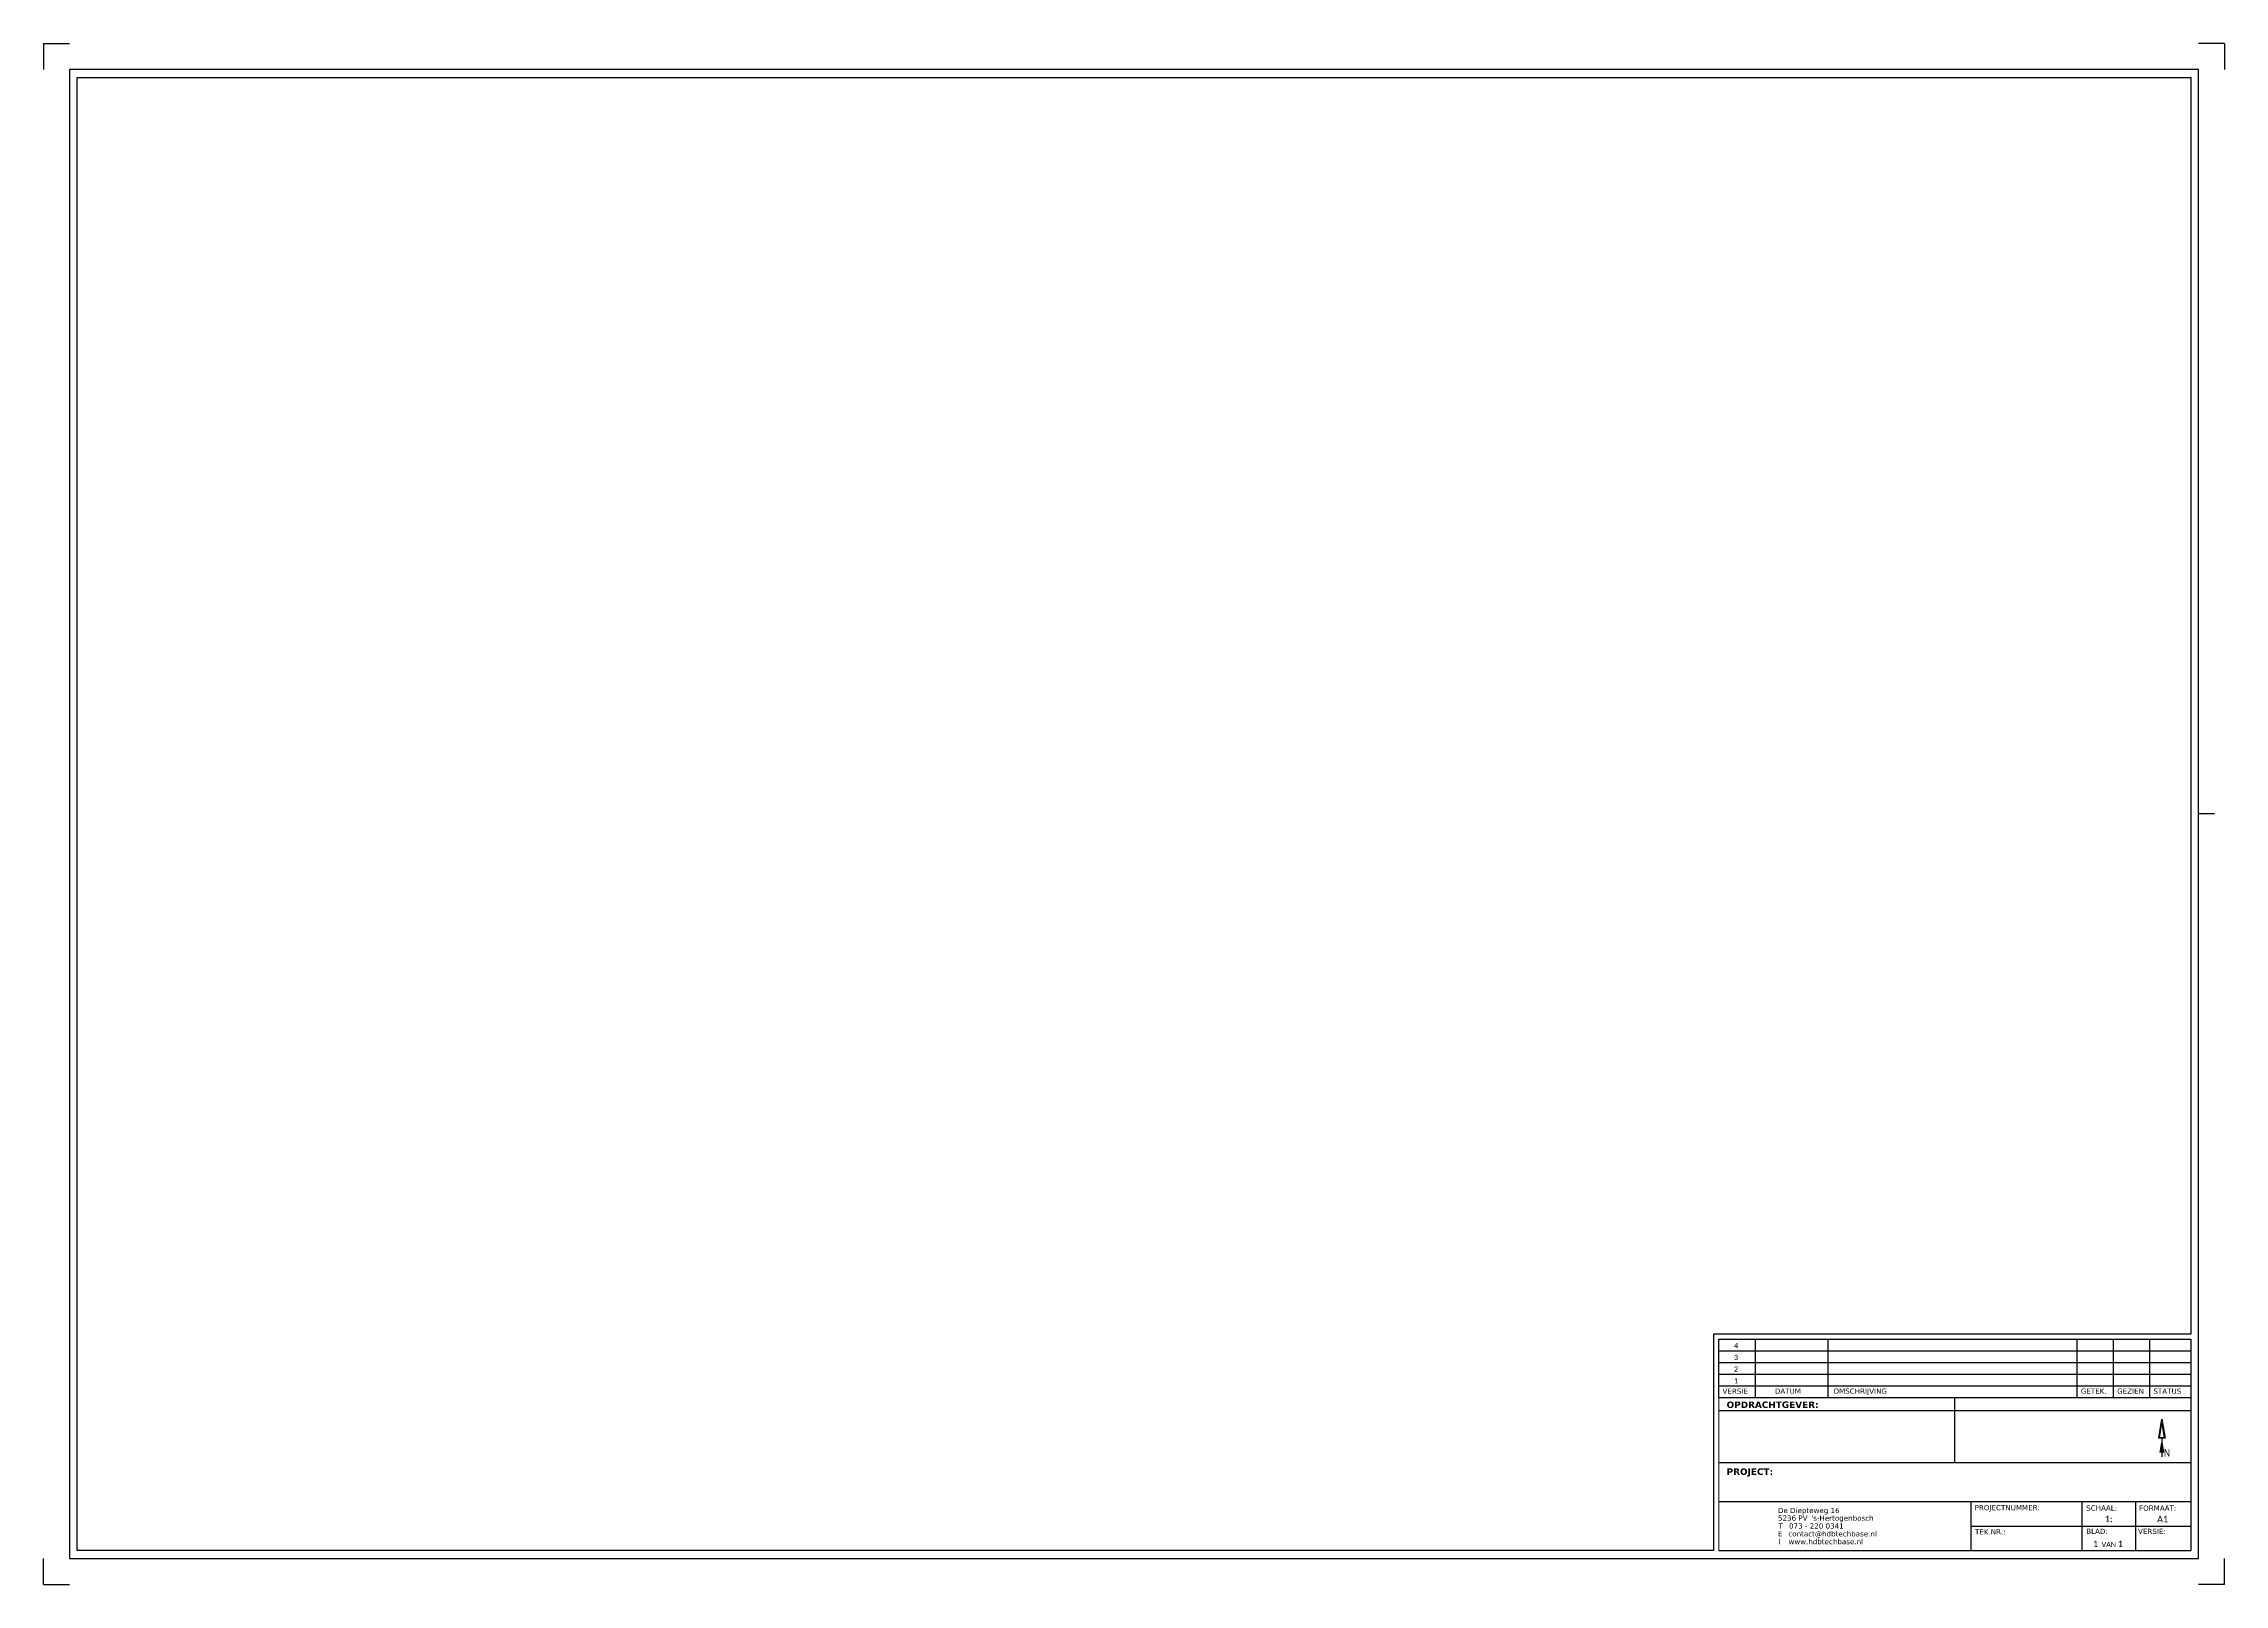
# Paper-space layout 'A1 L' of a CAD drawing. Header units: metres, sheet in millimetres. Extents: x 0 to 841, y 0 to 594.
import ezdxf
from ezdxf.enums import TextEntityAlignment as Align

# ---------------------------------------------------------------- set-up
doc = ezdxf.new("R2010")
doc.units = ezdxf.units.M
doc.layers.add('KADER', color=7, linetype='Continuous')
doc.layers.add('LS Text', color=7, linetype='Continuous')
doc.layers.add('niet plotten', color=1, linetype='Continuous', plot=False)
doc.styles.add('Legend', font='calibri.ttf')
doc.styles.add('MD', font='isocp.shx', dxfattribs={"height": 1.25})
doc.styles.add('Verdana', font='verdana.ttf')
doc.styles.add('verdana vet', font='verdanab.ttf')

# ---------------------------------------------------------------- blocks, each defined once
blk = doc.blocks.new('Noordpijl')
at = {"flags": 128}
for points in [[(996.2, 67.3), (998, 77.8), (999.7, 67.3), (996.2, 67.3)], [(997.1, 59.5), (998, 64.7), (998.8, 59.5)], [(997.7, 59.5), (998, 61.4), (998.3, 59.5)]]:
    blk.add_lwpolyline(points, dxfattribs=at)
blk.add_lwpolyline([(996.7, 67.6), (998, 75.7), (999.3, 67.6)], close=True, dxfattribs=at)
blk.add_lwpolyline([(998, 67.3), (998, 57.1)])
at = {"layer": 'LS Text', "style": 'MD'}
blk.add_text('N', height=4.38, dxfattribs=at).set_placement((999.1, 57.1))
blk = doc.blocks.new('Onderhoek BAM')
for p, q in [((-181.96, 59), (-181.96, 81.5)), ((-181.96, 81.5), (0, 81.5)), ((-181.96, 77), (0, 77)), ((-167.96, 81.5), (-167.96, 59)), ((-139.96, 81.5), (-139.96, 59)), ((-43.77, 59), (-43.77, 81.5)), ((-29.77, 59), (-29.77, 81.5)), ((-15.77, 59), (-15.77, 81.5)), ((0, 81.5), (0, 0)), ((-181.96, 72.5), (0, 72.5)), ((-181.96, 68), (0, 68)), ((-181.96, 63.5), (0, 63.5)), ((-90.98, 34), (-90.98, 59)), ((-181.96, 53.97), (0, 53.97)), ((-181.96, 34), (0, 34)), ((-181.96, 19), (0, 19)), ((-84.81, 19), (-84.81, 0)), ((-41.96, 19), (-41.96, 0)), ((-21.24, 19), (-21.24, 0)), ((-84.81, 9.5), (0, 9.5)), ((-181.96, 0), (0, 0))]:
    blk.add_line(p, q)
at = {"const_width": 0.5}
blk.add_lwpolyline([(-181.96, 0), (-181.96, 59), (0, 59)], dxfattribs=at)
for s, height, style, p in [('VERSIE', 2, 'Verdana', (-180.55, 60.5)), ('DATUM', 2, 'Verdana', (-160.35, 60.5)), ('OMSCHRIJVING', 2, 'Verdana', (-137.75, 60.5)), ('GETEK.', 2, 'Verdana', (-42.36, 60.5)), ('GEZIEN', 2, 'Verdana', (-28.36, 60.5)), ('STATUS', 2, 'Verdana', (-14.36, 60.5)), ('OPDRACHTGEVER:', 2.5, 'verdana vet', (-178.96, 55)), ('PROJECT:', 2.5, 'verdana vet', (-178.96, 29.21)), ('PROJECTNUMMER:', 2, 'Verdana', (-83.33, 15.58)), ('SCHAAL:', 2, 'Verdana', (-40.28, 15.44)), ('FORMAAT:', 2, 'Verdana', (-19.91, 15.41)), ('BLAD:', 2, 'Verdana', (-40.28, 6.44)), ('VERSIE:', 2, 'Verdana', (-20.31, 6.43)), ('TEK.NR.:', 2, 'Verdana', (-83.17, 6.24)), ('VAN', 2, 'Legend', (-34.36, 1.38))]:
    blk.add_text(s, height=height, dxfattribs=dict(style=style)).set_placement(p)
at = {"color": 7, "style": 'Verdana'}
for s, p in [('5236 PV', (-159.15, 11.56)), ('T', (-158.9, 8.5)), ('De Diepteweg 16', (-159.16, 14.49)), ('073 - 220 0341', (-154.89, 8.51)), ("'s-Hertogenbosch", (-146.33, 11.54)), ('contact@hdbtechbase.nl', (-155.16, 5.49))]:
    blk.add_text(s, height=2, dxfattribs=at).set_placement(p)
at = {"style": 'Legend'}
for tag, p, height in [('VERSIE', (-176.12, 78), 2), ('DATUM', (-164.96, 78), 2), ('OMSCHRIJVING', (-136.96, 78), 2), ('TEKENAAR', (-40.77, 78), 2), ('GEZIEN', (-26.77, 78), 2), ('STATUS', (-12.77, 78), 2), ('VERSIE', (-176.12, 73.5), 2), ('VERSIE', (-176.12, 69), 2), ('DATUM', (-164.96, 73.5), 2), ('DATUM', (-164.96, 69), 2), ('OMSCHRIJVING', (-136.96, 73.5), 2), ('OMSCHRIJVING', (-136.96, 69), 2), ('TEKENAAR', (-40.77, 73.5), 2), ('TEKENAAR', (-40.77, 69), 2), ('GEZIEN', (-26.77, 73.5), 2), ('GEZIEN', (-26.77, 69), 2), ('STATUS', (-12.77, 73.5), 2), ('STATUS', (-12.77, 69), 2), ('VERSIE', (-176.12, 64.5), 2), ('DATUM', (-164.96, 64.5), 2), ('OMSCHRIJVING', (-136.96, 64.5), 2), ('TEKENAAR', (-40.77, 64.5), 2), ('GEZIEN', (-26.77, 64.5), 2), ('STATUS', (-12.77, 64.5), 2), ('PROJECTOMSCHRIJVING', (-159.3, 27.04), 4), ('PLAATS', (-159.3, 20.66), 3), ('PROJECT.NR', (-74.05, 11.19), 2.5), ('TEK.NR', (-74.03, 1.56), 2.5), ('BLADEN', (-28.12, 1.36), 2.5)]:
    blk.add_attdef(tag, p, '', height=height, dxfattribs=at)
for tag, p in [('SCHAAL', (-31.6, 10.99)), ('FORMAAT', (-10.81, 10.93)), ('VERSIE.NR', (-11.96, 1.35))]:
    blk.add_attdef(tag, text='', height=2.5, dxfattribs=at).set_placement(p, align=Align.CENTER)
blk.add_attdef('BLAD', text='', height=2.5, dxfattribs=at).set_placement((-35.68, 1.36), align=Align.RIGHT)
at = {"layer": 'KADER', "style": 'Verdana'}
for s, p in [('E', (-159.17, 5.49)), ('I', (-159.08, 2.5)), ('www.hdbtechbase.nl', (-155.07, 2.48))]:
    blk.add_text(s, height=2, dxfattribs=at).set_placement(p)

psp = doc.layouts.new('A1 L')

# ---------------------------------------------------------------- linework, layer by layer
at = {"layer": 'KADER'}
for points in [[(831, 584), (10, 584), (10, 10), (831, 10)], [(828, 581), (828, 96.5), (644.04, 96.5), (644.04, 13), (13, 13), (13, 581), (828, 581)]]:
    psp.add_lwpolyline(points, close=True, dxfattribs=at)
psp.add_lwpolyline([(837.23, 297), (831, 297)], dxfattribs=at)
at = {"layer": 'niet plotten', "color": 1}
for p, q in [((0, 594), (0, 584)), ((0, 594), (10, 594)), ((841, 594), (831, 594)), ((841, 594), (841, 584)), ((0, 0), (0, 10)), ((841, 0), (841, 10)), ((0, 0), (10, 0)), ((841, 0), (831, 0))]:
    psp.add_line(p, q, dxfattribs=at)

# ---------------------------------------------------------------- block references
ref = psp.add_blockref('Onderhoek BAM', (828, 13))
ref.add_attrib('BLAD', '1', dxfattribs={"height": 2.5, "style": 'Legend'}).set_placement((792.32, 14.36), align=Align.RIGHT)
ref.add_attrib('BLADEN', '1', (799.88, 14.36), dxfattribs={"height": 2.5, "style": 'Legend'})
ref.add_attrib('SCHAAL', '1:', dxfattribs={"height": 2.5, "style": 'Legend'}).set_placement((796.4, 23.99), align=Align.CENTER)
ref.add_attrib('FORMAAT', 'A1', dxfattribs={"height": 2.5, "style": 'Legend'}).set_placement((817.19, 23.93), align=Align.CENTER)
ref.add_attrib('VERSIE', '1', (651.88, 77.5), dxfattribs={"height": 2, "style": 'Legend'})
ref.add_attrib('VERSIE', '2', (651.88, 82), dxfattribs={"height": 2, "style": 'Legend'})
ref.add_attrib('VERSIE', '3', (651.88, 86.5), dxfattribs={"height": 2, "style": 'Legend'})
ref.add_attrib('VERSIE', '4', (651.88, 91), dxfattribs={"height": 2, "style": 'Legend'})
at = {"xscale": 0.7, "yscale": 0.7, "zscale": 0.7}
psp.add_blockref('Noordpijl', (118.32, 9.22), dxfattribs=at)

# ---------------------------------------------------------------- viewports
at = {"layer": 'KADER'}
vp = psp.add_viewport(center=(420.5, 297), size=(815, 568), view_center_point=(210, 147.71), view_height=300.4189, dxfattribs=at)
vp.dxf.flags = 0x10000  # cut along an outline
vp.dxf.clipping_boundary_handle = psp.add_lwpolyline([(828, 581), (828, 96.5), (644.04, 96.5), (644.04, 13), (13, 13), (13, 581), (828, 581)], format="xyb", close=True, dxfattribs={"invisible": 1}).dxf.handle

doc.saveas('drawing.dxf')
